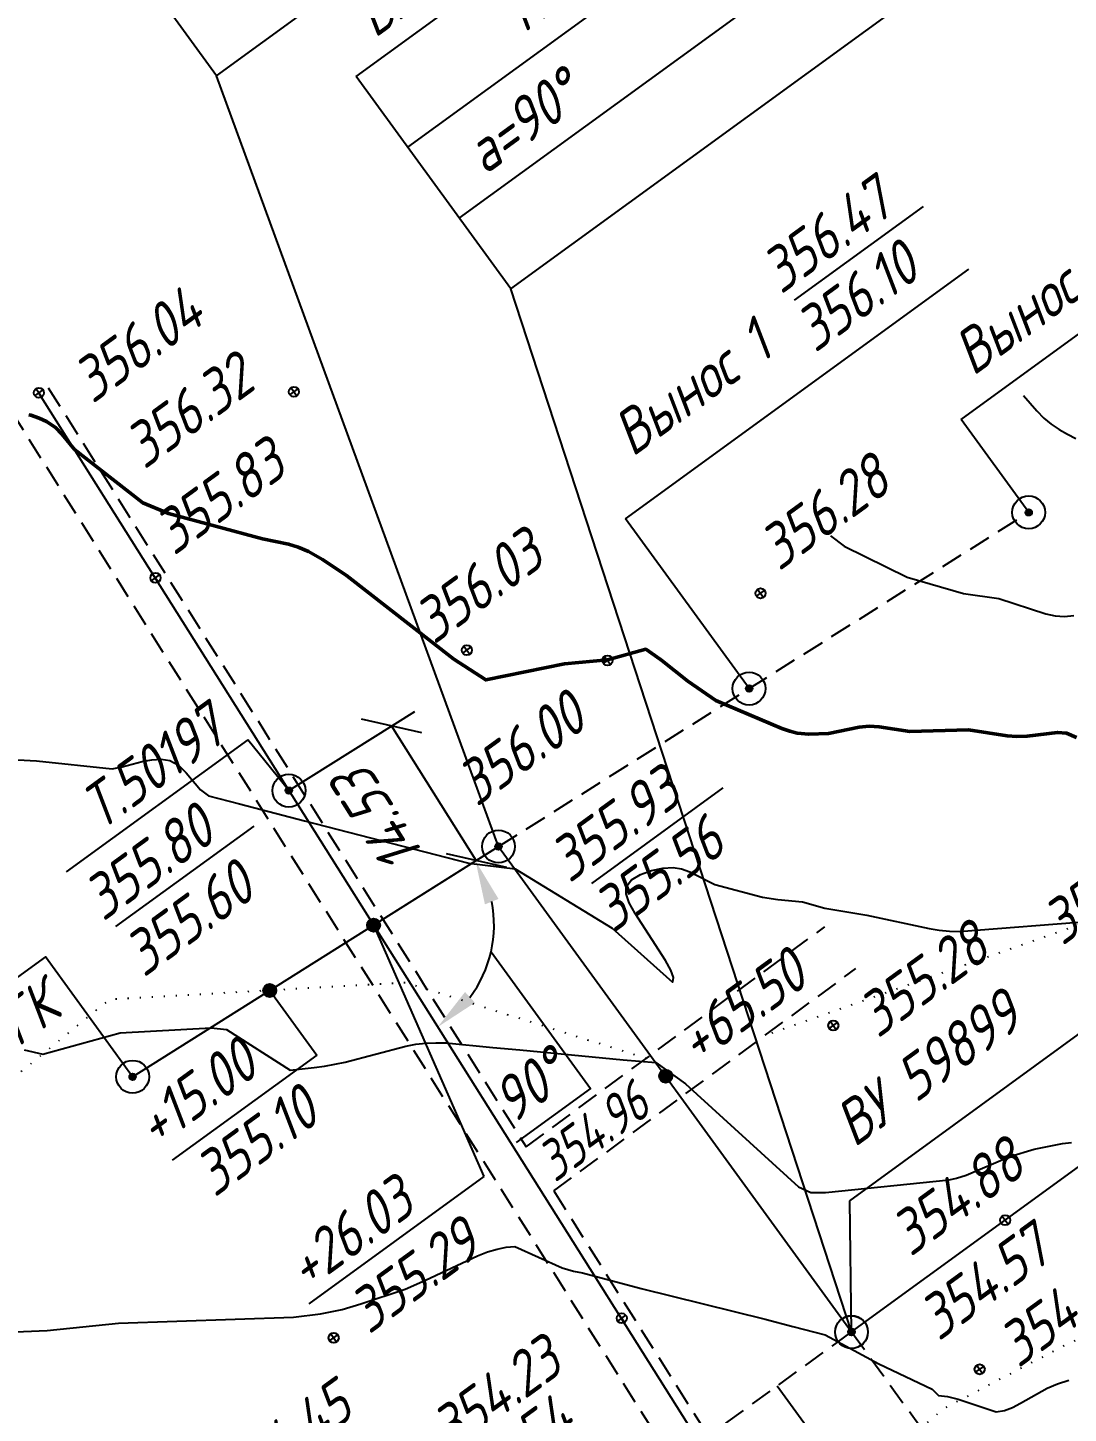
# Model space of a CAD drawing. Extents: x 1514039 to 1515876, y 2182924 to 2184238.
# Drawn here: x 1514162.5 to 1514257.6, y 2183021.4 to 2183148.1 of the extents above; entities that cross this region are included whole.
import ezdxf
from ezdxf.enums import TextEntityAlignment as Align

# ---------------------------------------------------------------- set-up
doc = ezdxf.new("R2010")
doc.units = 0
doc.header["$PDMODE"] = 34
for name, pattern in [('ИИDash_20_10', [3, 2, -1]), ('ИИDot', [1, 0, -1]), ('ИИHidden', [3, 2, -1])]:
    doc.linetypes.add(name, pattern=pattern)
for name, color, linetype, lineweight in [('ИИ_ГЕОПУНКТ_025', 7, 'Continuous', 25), ('ИИ_КОНТУР_025', 7, 'ИИDot', 25), ('ИИ_ОТМЕТКА_025', 7, 'Continuous', 25), ('ИИ_ПИКЕТАЖ_025', 7, 'Continuous', 25), ('ИИ_ПЛОЩАДКА_025', 7, 'Continuous', 25), ('ИИ_РАЗМЕР_025', 7, 'Continuous', 25), ('ИИ_РЕЛЬЕФ_025', 34, 'Continuous', 25), ('ИИ_РЕЛЬЕФ_050', 34, 'Continuous', 50), ('ИИ_СКВАЖИНА_025', 7, 'Continuous', 25), ('ИИ_ТЕКСТ_025', 7, 'Continuous', 25), ('ИИ_ТРАССА_ТРУБ_025', 7, 'Continuous', 25), ('ИИ_УГОДЬЯ_025', 7, 'Continuous', 25)]:
    doc.layers.add(name, color=color, linetype=linetype, lineweight=lineweight)
doc.styles.add('VNIPISIMPLEXCUR', font='simplex.shx', dxfattribs={"width": 0.8, "oblique": 15})
doc.dimstyles.new('ИИ-2000-м-dm', dxfattribs={"dimscale": 2, "dimtxt": 2.5, "dimasz": 2.5, "dimexe": 1.25, "dimexo": 0, "dimgap": 1, "dimtad": 1, "dimtoh": 1, "dimzin": 1, "dimdsep": 46, "dimtxsty": 'VNIPISIMPLEXCUR', "dimcen": 2.5, "dimaunit": 1, "dimazin": 0, "dimtfac": 1, "dimtmove": 1, "dimatfit": 2, "dimfxl": 1, "dimarcsym": 0})

# ---------------------------------------------------------------- blocks, each defined once
blk = doc.blocks.new('PICKET')
at = {"color": 0, "linetype": 'Continuous', "lineweight": 25}
for p, q in [((-0.23, 0), (0.23, 0)), ((0, 0.23), (0, -0.23))]:
    blk.add_line(p, q, dxfattribs=at)
blk.add_circle((0, 0), 0.23, dxfattribs=at)
at = {"color": 0, "linetype": 'Continuous', "style": 'VNIPISIMPLEXCUR', "oblique": 15, "width": 0.8}
blk.add_attdef('OTMETKA', (1.25, 0.3), '', height=2, dxfattribs=at)
at = {"color": 8, "linetype": 'Continuous', "style": 'VNIPISIMPLEXCUR', "oblique": 15, "width": 0.8, "flags": 1}
blk.add_attdef('NOMER', (1.25, -2.7), '', height=2, dxfattribs=at)
blk = doc.blocks.new('ИИ050052Р')
at = {"linetype": 'Continuous', "lineweight": 25}
h = blk.add_hatch(color=0, dxfattribs=at)
edge = h.paths.add_edge_path()
edge.add_arc((0, 0), 0.15, 0, 360)
at = {"color": 0, "linetype": 'Continuous', "lineweight": 25}
for radius in [0.75, 0.15]:
    blk.add_circle((0, 0), radius, dxfattribs=at)
at = {"color": 0, "linetype": 'Continuous', "style": 'VNIPISIMPLEXCUR', "oblique": 15, "width": 0.8}
for tag, p in [('CENTRE', (1.45, 0.7)), ('HEIGHT', (1.45, -2.7))]:
    blk.add_attdef(tag, p, '', height=2, dxfattribs=at)
for tag, p in [('NUMBER', (-2, -1)), ('STATIONING', (-2, -4.4)), ('ALPHA', (-2, -7.8))]:
    blk.add_attdef(tag, text='', height=2, dxfattribs=at).set_placement(p, align=Align.RIGHT)
at = {"color": 253, "linetype": 'Continuous', "style": 'VNIPISIMPLEXCUR', "oblique": 15, "width": 0.8, "flags": 1}
blk.add_attdef('NOTE', text='', height=1.6, dxfattribs=at).set_placement((-2, -10.8), align=Align.RIGHT)
blk = doc.blocks.new('ИИ15002')
at = {"linetype": 'Continuous', "lineweight": 25}
h = blk.add_hatch(color=0, dxfattribs=at)
edge = h.paths.add_edge_path()
edge.add_arc((0, 0), 0.3, 0, 360)
at = {"color": 0, "linetype": 'Continuous', "lineweight": 25}
blk.add_circle((0, 0), 0.3, dxfattribs=at)
at = {"color": 0, "linetype": 'Continuous', "style": 'VNIPISIMPLEXCUR', "oblique": 15, "width": 0.8}
blk.add_attdef('STATIONING', (1, 1.3), '', height=2, rotation=90, dxfattribs=at)
at = {"color": 7, "linetype": 'Continuous', "style": 'VNIPISIMPLEXCUR', "oblique": 15, "width": 0.8}
blk.add_attdef('HEIGHT', text='', height=2, dxfattribs=at).set_placement((0, -1.3), align=Align.TOP_CENTER)
blk = doc.blocks.new('*U24')
at = {"color": 0, "linetype": 'ByBlock', "lineweight": -2}
for points in [[(10.292, 36.076), (10.292, 48.076)], [(10.292, 48.076), (34.485, 48.076)], [(10.292, 44.076), (34.485, 44.076)], [(10.292, 40.076), (34.485, 40.076)], [(0, 0), (10.292, 36.076)], [(10.292, 36.076), (34.485, 36.076)]]:
    blk.add_lwpolyline(points, dxfattribs=at)
blk = doc.blocks.new('*U25')
at = {"color": 0, "linetype": 'ByBlock', "lineweight": -2}
for points in [[(15.445, 47.731), (15.445, 59.731)], [(15.445, 59.731), (45.653, 59.731)], [(15.445, 55.731), (45.653, 55.731)], [(15.445, 51.731), (45.653, 51.731)], [(0, 0), (15.445, 47.731)], [(15.445, 47.731), (45.653, 47.731)]]:
    blk.add_lwpolyline(points, dxfattribs=at)
blk = doc.blocks.new('*U26')
at = {"color": 0, "linetype": 'ByBlock', "lineweight": -2}
for points in [[(0, 0), (3.463, 4.912)], [(3.463, 4.912), (25.957, 4.912)]]:
    blk.add_lwpolyline(points, dxfattribs=at)
blk = doc.blocks.new('*U27')
at = {"color": 0, "linetype": 'ByBlock', "lineweight": -2}
for points in [[(0, 9.598), (19.403, 9.598)], [(0, 0), (0, 9.598)]]:
    blk.add_lwpolyline(points, dxfattribs=at)
blk = doc.blocks.new('*U28')
at = {"color": 0, "linetype": 'ByBlock', "lineweight": -2}
for points in [[(0, 5.259), (20.339, 5.259)], [(0, 0), (0, 5.259)]]:
    blk.add_lwpolyline(points, dxfattribs=at)
blk = doc.blocks.new('*U29')
at = {"color": 0, "linetype": 'ByBlock', "lineweight": -2}
for points in [[(0, 0), (0, -3.655)], [(0, -3.655), (-8.163, -3.655)]]:
    blk.add_lwpolyline(points, dxfattribs=at)
blk = doc.blocks.new('*U31')
at = {"color": 0, "linetype": 'ByBlock', "lineweight": -2}
for points in [[(-0.149, 2.985), (-10.428, 2.985)], [(0, 0), (-0.149, 2.985)]]:
    blk.add_lwpolyline(points, dxfattribs=at)
blk = doc.blocks.new('*U32')
at = {"color": 0, "linetype": 'ByBlock', "lineweight": -2}
for points in [[(0, 0), (-2.681, -12.267)], [(-2.681, -12.267), (-12.58, -12.267)]]:
    blk.add_lwpolyline(points, dxfattribs=at)
blk = doc.blocks.new('_Oblique')
at = {"color": 0, "linetype": 'ByBlock', "lineweight": -2}
blk.add_line((-0.5, -0.5), (0.5, 0.5), dxfattribs=at)
blk = doc.blocks.new('*D33')
at = {"layer": 'Defpoints', "color": 0, "transparency": 16777216}
for p in [(1514195.75, 2183084.22), (1514186.36, 2183078.31, 355.6), (1514194.1, 2183066.01, 355.29)]:
    blk.add_point(p, dxfattribs=at)
at = {"layer": 'ИИ_РАЗМЕР_025', "color": 0, "lineweight": -2, "transparency": 16777216}
for p, q in [((1514186.36, 2183078.31), (1514197.87, 2183085.55)), ((1514203.49, 2183071.93), (1514195.75, 2183084.22)), ((1514194.1, 2183066.01), (1514205.61, 2183073.26))]:
    blk.add_line(p, q, dxfattribs=at)
at = {"layer": 'ИИ_РАЗМЕР_025', "color": 0, "lineweight": -2, "transparency": 16777216, "xscale": 4, "yscale": 4, "zscale": 4}
for p, rotation in [((1514195.75, 2183084.22), 122.1884437465009), ((1514203.49, 2183071.93), 302.1884437465009)]:
    blk.add_blockref('_Oblique', p, dxfattribs=dict(at, rotation=rotation))
at = {"layer": 'ИИ_РАЗМЕР_025', "color": 0, "transparency": 16777216, "insert": (1514194.53, 2183075.54), "char_height": 4, "attachment_point": 5, "rotation": 122.1884, "style": 'VNIPISIMPLEXCUR'}
blk.add_mtext('14.53', dxfattribs=at)
blk = doc.blocks.new('*D34')
at = {"layer": 'Defpoints', "color": 0, "transparency": 16777216}
for p in [(1514163.52, 2183114.6), (1514205.52, 2183073.2), (1514205.1, 2183066.43), (1514172.07, 2183052.15), (1514255.92, 2182967.81)]:
    blk.add_point(p, dxfattribs=at)
at = {"layer": 'ИИ_РАЗМЕР_025', "color": 0, "lineweight": -2, "transparency": 16777216}
blk.add_arc((1514194.1, 2183066.01), 11.01, 323.1202, 11.2503, dxfattribs=at)
at = {"layer": 'ИИ_РАЗМЕР_025', "color": 0, "transparency": 16777216}
for points in [[(1514204.28, 2183067.91), (1514205.52, 2183068.41), (1514203.42, 2183071.88)], [(1514203.36, 2183058.92), (1514202.46, 2183059.9), (1514199.97, 2183056.7)]]:
    blk.add_solid(points, dxfattribs=at)
at = {"layer": 'ИИ_РАЗМЕР_025', "color": 0, "transparency": 16777216, "insert": (1514208.32, 2183051.31), "char_height": 4, "attachment_point": 5, "rotation": 36.0223, "style": 'VNIPISIMPLEXCUR'}
blk.add_mtext('90°', dxfattribs=at)
blk = doc.blocks.new('ИИ25001')
at = {"linetype": 'Continuous'}
h = blk.add_hatch(color=0, dxfattribs=at)
edge = h.paths.add_edge_path()
edge.add_arc((0, 0), 0.5, 0, 360)
at = {"color": 0, "linetype": 'Continuous'}
for radius in [1, 0.5]:
    blk.add_circle((0, 0), radius, dxfattribs=at)
at = {"color": 0, "style": 'VNIPISIMPLEXCUR', "oblique": 15, "width": 0.8}
for tag, p in [('NUMBER', (2, 0.7)), ('STS', (14.218, 0.7)), ('EGWL', (38.317, 0.7)), ('TFS', (19.079, -1)), ('HEIGHT', (2, -2.7)), ('FS', (14.218, -2.7)), ('AGWL', (36.594, -2.7))]:
    blk.add_attdef(tag, p, '', height=2, dxfattribs=at)
at = {"color": 253, "style": 'VNIPISIMPLEXCUR', "oblique": 15, "width": 0.8, "flags": 1}
for tag, p in [('DATE', (-2.5, -0.8)), ('NOTE1', (-2.5, -3.2)), ('NOTE2', (-2.5, -5.6))]:
    blk.add_attdef(tag, text='', height=1.6, dxfattribs=at).set_placement(p, align=Align.RIGHT)

msp = doc.modelspace()

# ---------------------------------------------------------------- linework, layer by layer
at = {"layer": 'ИИ_ГЕОПУНКТ_025'}
for points in [[(1514232.593, 2183123.169), (1514244.366, 2183131.73)], [(1514214.049, 2183069.814), (1514226.072, 2183078.557)], [(1514170.526, 2183065.879), (1514183.168, 2183075.071)]]:
    msp.add_lwpolyline(points, dxfattribs=at)
at = {"layer": 'ИИ_ГЕОПУНКТ_025', "elevation": 2}
msp.add_lwpolyline([(1514172.07, 2183052.15), (1514164.091, 2183063.123), (1514130.028, 2183038.354)], dxfattribs=at)
at = {"layer": 'ИИ_КОНТУР_025', "flags": 128}
for points in [[(1514404.499, 2183075.849), (1514387.963, 2183076.696), (1514349.435, 2183076.3), (1514304.76, 2183077.51), (1514291.12, 2183073.649), (1514265.167, 2183068.341), (1514229.889, 2183055.926)], [(1514219.011, 2183053.824), (1514197.07, 2183060.741), (1514169.93, 2183059.211), (1514148.46, 2183041.621), (1514134.381, 2183031.291), (1514118.271, 2183020.481), (1514116.342, 2183018.509)], [(1514375.516, 2183054.774), (1514365.387, 2183052.698), (1514357.244, 2183052.407), (1514348.519, 2183054.441), (1514336.886, 2183053.86), (1514329.616, 2183050.954), (1514317.983, 2183045.723), (1514309.549, 2183042.236), (1514286.26, 2183034.647), (1514274.522, 2183032.079), (1514257.974, 2183027.933), (1514246.271, 2183021.831), (1514230.271, 2183008.591), (1514198.831, 2182982.131), (1514194.21, 2182957.482)]]:
    msp.add_lwpolyline(points, dxfattribs=at)
at = {"layer": 'ИИ_ПЛОЩАДКА_025'}
msp.add_lwpolyline([(1514163.515, 2183114.603), (1514255.916, 2182967.808)], dxfattribs=at)
at = {"layer": 'ИИ_РАЗМЕР_025'}
msp.add_lwpolyline([(1514204.836, 2183063.571), (1514213.925, 2183051.072), (1514207.142, 2183046.14)], dxfattribs=at)
at = {"layer": 'ИИ_РЕЛЬЕФ_025'}
for points, elevation in [([(1514253.519, 2183114.436), (1514254.723, 2183113.026), (1514255.381, 2183112.362), (1514256.039, 2183111.827), (1514256.778, 2183111.34), (1514257.528, 2183110.901), (1514258.288, 2183110.521)], 357), ([(1514235.885, 2183101.614), (1514237.129, 2183100.657), (1514242.878, 2183097.83), (1514248.04, 2183096.321), (1514251.262, 2183095.864), (1514255.549, 2183094.467), (1514256.404, 2183094.3), (1514257.256, 2183094.237), (1514258.109, 2183094.309)], 356.5), ([(1514160.452, 2183081.194), (1514163.278, 2183081.026), (1514170.208, 2183080.313), (1514171.101, 2183080.489), (1514172.931, 2183080.961), (1514173.824, 2183081.137), (1514174.674, 2183081.194), (1514175.459, 2183081.074), (1514176.251, 2183080.634), (1514176.952, 2183079.94), (1514178.287, 2183078.384), (1514179.019, 2183077.822), (1514181.835, 2183077.106), (1514187.793, 2183075.563), (1514202.82, 2183071.674), (1514207.056, 2183071.162), (1514215.917, 2183065.734), (1514221.423, 2183060.793), (1514221.441, 2183060.785), (1514221.46, 2183060.815), (1514221.513, 2183061.225), (1514221.279, 2183061.907), (1514220.799, 2183062.781), (1514218.003, 2183067.067), (1514217.478, 2183068.051), (1514217.18, 2183068.886), (1514217.187, 2183069.515), (1514217.669, 2183070.153), (1514218.488, 2183070.648), (1514219.498, 2183070.999), (1514220.548, 2183071.209), (1514221.487, 2183071.28), (1514222.261, 2183071.17), (1514223.023, 2183070.887), (1514225.286, 2183069.738), (1514229.651, 2183068.579), (1514231.052, 2183068.357), (1514233.323, 2183068.14), (1514235.357, 2183067.576), (1514239.203, 2183066.938), (1514244.887, 2183065.703), (1514245.818, 2183065.55), (1514246.744, 2183065.458), (1514247.639, 2183065.442), (1514260.112, 2183066.397)], 355.5), ([(1514162.153, 2183054.621), (1514163.862, 2183054.212), (1514170.929, 2183056.152), (1514179.255, 2183056.621), (1514180.66, 2183056.462), (1514186.472, 2183052.739), (1514188.652, 2183053.009), (1514189.615, 2183053.113), (1514191.511, 2183053.48), (1514197.046, 2183054.952), (1514197.958, 2183055.12), (1514198.869, 2183055.23), (1514199.78, 2183055.257), (1514200.695, 2183055.241), (1514204.994, 2183054.819), (1514207.48, 2183054.605), (1514216.917, 2183053.681), (1514219.909, 2183053.451), (1514222.604, 2183051.514), (1514232.946, 2183042.071), (1514234.079, 2183041.581), (1514235.412, 2183041.58), (1514246.708, 2183042.721), (1514247.395, 2183042.864), (1514248.266, 2183043.15), (1514252.273, 2183044.861), (1514254.48, 2183045.538), (1514257.071, 2183046.048), (1514257.913, 2183046.147)], 355), ([(1514159.907, 2183028.77), (1514164.271, 2183028.944), (1514170.786, 2183029.631), (1514186.789, 2183030.164), (1514189.239, 2183030.466), (1514191.214, 2183030.877), (1514192.942, 2183031.379), (1514196.991, 2183032.731), (1514198.857, 2183033.545), (1514203.604, 2183035.789), (1514204.511, 2183036.13), (1514205.386, 2183036.393), (1514206.222, 2183036.561), (1514207.013, 2183036.616), (1514211.353, 2183034.664), (1514212.37, 2183034.367), (1514213.199, 2183034.206), (1514218.564, 2183032.796), (1514229.91, 2183029.992), (1514232.443, 2183029.325), (1514232.443, 2183029.325), (1514235.383, 2183028.562), (1514240.281, 2183025.899), (1514245.163, 2183023.573), (1514245.163, 2183023.573), (1514245.745, 2183022.993), (1514246.568, 2183022.914), (1514247.551, 2183022.671), (1514251.024, 2183021.519), (1514251.766, 2183021.645), (1514252.498, 2183021.915), (1514253.239, 2183022.291), (1514255.676, 2183023.668), (1514256.617, 2183024.083), (1514257.65, 2183024.411)], 354.5)]:
    msp.add_lwpolyline(points, dxfattribs=dict(at, elevation=elevation))
at = {"layer": 'ИИ_РЕЛЬЕФ_050', "elevation": 356}
msp.add_lwpolyline([(1514162.581, 2183112.662), (1514162.755, 2183112.63), (1514163.534, 2183112.376), (1514164.208, 2183112.071), (1514165.012, 2183111.508), (1514165.634, 2183110.86), (1514166.771, 2183109.511), (1514173.008, 2183104.627), (1514175.346, 2183103.637), (1514183.951, 2183101.324), (1514186.324, 2183100.854), (1514187.192, 2183100.577), (1514188.144, 2183100.164), (1514189.433, 2183099.442), (1514191.613, 2183097.969), (1514201.427, 2183090.335), (1514204.348, 2183088.426), (1514211.559, 2183089.893), (1514215.492, 2183090.265), (1514218.978, 2183091.232), (1514220.331, 2183090.303), (1514220.456, 2183090.221), (1514222.83, 2183088.333), (1514225.395, 2183086.555), (1514231.416, 2183083.998), (1514232.161, 2183083.751), (1514232.835, 2183083.578), (1514233.884, 2183083.463), (1514235.687, 2183083.536), (1514238.48, 2183084.107), (1514239.412, 2183084.19), (1514240.336, 2183084.149), (1514243.111, 2183083.71), (1514248.489, 2183083.864), (1514252.031, 2183083.331), (1514252.921, 2183083.255), (1514253.846, 2183083.292), (1514256.639, 2183083.626), (1514257.454, 2183083.565), (1514258.364, 2183083.155)], dxfattribs=at)
at = {"layer": 'ИИ_ТЕКСТ_025'}
msp.add_lwpolyline([(1514231.01, 2183023.884), (1514279.526, 2182957.163), (1514351.223, 2183009.296)], dxfattribs=at)
at = {"layer": 'ИИ_ТРАССА_ТРУБ_025', "color": 4}
msp.add_lwpolyline([(1514172.07, 2183052.15), (1514205.52, 2183073.2), (1514237.79, 2183028.814), (1514464.73, 2183193.83), (1514628.271, 2183312.757)], dxfattribs=at)
at = {"layer": 'ИИ_ТРАССА_ТРУБ_025', "color": 4, "linetype": 'ИИHidden', "elevation": 355.56, "flags": 128}
msp.add_lwpolyline([(1514205.52, 2183073.2), (1514228.426, 2183087.639), (1514253.992, 2183103.751)], dxfattribs=at)
at = {"layer": 'ИИ_ТРАССА_ТРУБ_025', "color": 4, "linetype": 'ИИHidden'}
for points in [[(1514223.882, 2183018.7), (1514237.79, 2183028.814)], [(1514237.79, 2183028.814), (1514252.915, 2183008.039), (1514268.623, 2182986.462)]]:
    msp.add_lwpolyline(points, dxfattribs=at)
at = {"layer": 'ИИ_УГОДЬЯ_025', "linetype": 'ИИDash_20_10', "flags": 128}
for points in [[(1514164.356, 2183115.144), (1514208.039, 2183045.745)], [(1514160.992, 2183112.979), (1514253.484, 2182966.04)], [(1514210.58, 2183041.709), (1514256.726, 2182968.398)]]:
    msp.add_lwpolyline(points, dxfattribs=at)
for points, elevation in [([(1514208.039, 2183045.745), (1514235.342, 2183065.848)], 355.02), ([(1514210.58, 2183041.709), (1514238.188, 2183062.037)], 354.9)]:
    msp.add_lwpolyline(points, dxfattribs=dict(at, elevation=elevation))

# ---------------------------------------------------------------- block references
at = {"layer": 'ИИ_ГЕОПУНКТ_025', "xscale": 2, "yscale": 2, "zscale": 2}
for name, p, rotation in [('*U24', (1514205.52, 2183073.2, 355.56), 36.02222222222222), ('*U25', (1514237.79, 2183028.814), 36.02222222222222), ('*U28', (1514253.992, 2183103.751, 356.6), 36.02222222222222), ('*U27', (1514228.426, 2183087.639, 356.1), 36.02222222637328), ('*U31', (1514186.36, 2183078.31, 355.6), 36.02222222222222), ('*U26', (1514237.8, 2183028.8, 354.57), 36.02222222222222)]:
    msp.add_blockref(name, p, dxfattribs=dict(at, rotation=rotation))
at = {"layer": 'ИИ_ГЕОПУНКТ_025'}
ref = msp.add_blockref('ИИ050052Р', (1514205.52, 2183073.2, 355.56), dxfattribs=dict(at, xscale=2, yscale=2, zscale=2, rotation=36.02222222222222))
ref.add_attrib('NUMBER', 'ВУ 59900', dxfattribs={"layer": '0', "color": 0, "linetype": 'Continuous', "height": 4, "rotation": 36.02222, "style": 'VNIPISIMPLEXCUR', "oblique": 15, "width": 0.8}).set_placement((1514184.838, 2183178.769), align=Align.RIGHT)
ref.add_attrib('CENTRE', '355.93', (1514211.992, 2183069.783), dxfattribs={"layer": '0', "color": 0, "linetype": 'Continuous', "height": 4, "rotation": 36.02222, "style": 'VNIPISIMPLEXCUR', "oblique": 15, "width": 0.8})
ref.add_attrib('HEIGHT', '355.56', (1514215.973, 2183065.203), dxfattribs={"layer": '0', "color": 0, "linetype": 'Continuous', "height": 4, "rotation": 36.02222, "style": 'VNIPISIMPLEXCUR', "oblique": 15, "width": 0.8})
ref.add_attrib('STATIONING', "ПК0'+39.52", dxfattribs={"layer": '0', "color": 0, "linetype": 'Continuous', "height": 4, "rotation": 36.02222, "style": 'VNIPISIMPLEXCUR', "oblique": 15, "width": 0.8}).set_placement((1514192.213, 2183174.652), align=Align.RIGHT)
ref.add_attrib('ALPHA', "a=86°10'", dxfattribs={"layer": '0', "color": 0, "linetype": 'Continuous', "height": 4, "rotation": 36.02222, "style": 'VNIPISIMPLEXCUR', "oblique": 15, "width": 0.8}).set_placement((1514191.683, 2183164.393), align=Align.RIGHT)
ref = msp.add_blockref('ИИ050052Р', (1514237.79, 2183028.814), dxfattribs=dict(at, xscale=2, yscale=2, zscale=2, rotation=36.02222222222222))
ref.add_attrib('NUMBER', 'ВУ 1', dxfattribs={"layer": '0', "color": 0, "height": 4, "rotation": 36.02222, "style": 'VNIPISIMPLEXCUR', "oblique": 15, "width": 0.8}).set_placement((1514201.161, 2183152.113), align=Align.RIGHT)
ref.add_attrib('HEIGHT', '354.57', (1514245.749, 2183027.898), dxfattribs={"layer": '0', "color": 0, "height": 4, "rotation": 36.02222, "style": 'VNIPISIMPLEXCUR', "oblique": 15, "width": 0.8})
ref.add_attrib('STATIONING', "ПК0'+94.40/ПК0+17.20", dxfattribs={"layer": '0', "color": 0, "height": 4, "rotation": 36.02222, "style": 'VNIPISIMPLEXCUR', "oblique": 15, "width": 0.8}).set_placement((1514243.271, 2183173.276), align=Align.RIGHT)
ref.add_attrib('ALPHA', 'a=90°', dxfattribs={"layer": '0', "color": 0, "height": 4, "rotation": 36.02222, "style": 'VNIPISIMPLEXCUR', "oblique": 15, "width": 0.8}).set_placement((1514213.359, 2183141.141), align=Align.RIGHT)
ref = msp.add_blockref('ИИ050052Р', (1514253.992, 2183103.751, 356.6), dxfattribs=dict(at, xscale=2, yscale=2, zscale=2, rotation=36.02222222222222))
ref.add_attrib('NUMBER', 'Вынос 2', dxfattribs={"layer": '0', "color": 0, "linetype": 'Continuous', "height": 4, "rotation": 36.02222, "style": 'VNIPISIMPLEXCUR', "oblique": 15, "width": 0.8}).set_placement((1514262.423, 2183125.991, -356.6), align=Align.RIGHT)
ref.add_attrib('CENTRE', '356.97', (1514262.569, 2183134.332, -356.6), dxfattribs={"layer": '0', "color": 0, "linetype": 'Continuous', "height": 4, "rotation": 36.02222, "style": 'VNIPISIMPLEXCUR', "oblique": 15, "width": 0.8})
ref.add_attrib('HEIGHT', '356.60', (1514267.043, 2183128.201, -356.6), dxfattribs={"layer": '0', "color": 0, "linetype": 'Continuous', "height": 4, "rotation": 36.02222, "style": 'VNIPISIMPLEXCUR', "oblique": 15, "width": 0.8})
ref = msp.add_blockref('ИИ050052Р', (1514228.426, 2183087.639, 356.1), dxfattribs=dict(at, xscale=2, yscale=2, zscale=2, rotation=36.02222222222222))
ref.add_attrib('NUMBER', 'Вынос 1', dxfattribs={"layer": '0', "color": 0, "linetype": 'Continuous', "height": 4, "rotation": 36.02222, "style": 'VNIPISIMPLEXCUR', "oblique": 15, "width": 0.8}).set_placement((1514230.794, 2183118.239, -356.1), align=Align.RIGHT)
ref.add_attrib('CENTRE', '356.47', (1514231.335, 2183123.616, -356.1), dxfattribs={"layer": '0', "color": 0, "linetype": 'Continuous', "height": 4, "rotation": 36.02222, "style": 'VNIPISIMPLEXCUR', "oblique": 15, "width": 0.8})
ref.add_attrib('HEIGHT', '356.10', (1514234.452, 2183118.267, -356.1), dxfattribs={"layer": '0', "color": 0, "linetype": 'Continuous', "height": 4, "rotation": 36.02222, "style": 'VNIPISIMPLEXCUR', "oblique": 15, "width": 0.8})
ref = msp.add_blockref('ИИ050052Р', (1514186.36, 2183078.31, 355.6), dxfattribs=dict(at, xscale=2, yscale=2, zscale=2, rotation=36.02222222222222))
ref.add_attrib('NUMBER', 'Т.50197', dxfattribs={"layer": '0', "color": 0, "linetype": 'Continuous', "height": 4, "rotation": 36.02222, "style": 'VNIPISIMPLEXCUR', "oblique": 15, "width": 0.8}).set_placement((1514180.883, 2183083.105, 355.6), align=Align.RIGHT)
ref.add_attrib('CENTRE', '355.80', (1514169.363, 2183066.274, 355.6), dxfattribs={"layer": '0', "color": 0, "linetype": 'Continuous', "height": 4, "rotation": 36.02222, "style": 'VNIPISIMPLEXCUR', "oblique": 15, "width": 0.8})
ref.add_attrib('HEIGHT', '355.60', (1514173.083, 2183061.158, 355.6), dxfattribs={"layer": '0', "color": 0, "linetype": 'Continuous', "height": 4, "rotation": 36.02222, "style": 'VNIPISIMPLEXCUR', "oblique": 15, "width": 0.8})
ref = msp.add_blockref('ИИ050052Р', (1514237.8, 2183028.8, 354.57), dxfattribs=dict(at, xscale=2, yscale=2, zscale=2, rotation=36.02222222222222))
ref.add_attrib('NUMBER', 'ВУ 59899', dxfattribs={"layer": '0', "color": 0, "linetype": 'Continuous', "height": 4, "rotation": 36.02222, "style": 'VNIPISIMPLEXCUR', "oblique": 15, "width": 0.8}).set_placement((1514253.613, 2183056.942), align=Align.RIGHT)
ref.add_attrib('CENTRE', '354.95', (1514257.049, 2183064.046), dxfattribs={"layer": '0', "color": 0, "linetype": 'Continuous', "height": 4, "rotation": 36.02222, "style": 'VNIPISIMPLEXCUR', "oblique": 15, "width": 0.8})
ref.add_attrib('HEIGHT', '354.57', (1514260.453, 2183059.063), dxfattribs={"layer": '0', "color": 0, "linetype": 'Continuous', "height": 4, "rotation": 36.02222, "style": 'VNIPISIMPLEXCUR', "oblique": 15, "width": 0.8})
ref = msp.add_blockref('ИИ050052Р', (1514172.07, 2183052.15, 2), dxfattribs=dict(at, xscale=2, yscale=2, zscale=2, rotation=36.02222222222222))
ref.add_attrib('NUMBER', 'Т.59901', dxfattribs={"layer": '0', "color": 0, "linetype": 'Continuous', "height": 4, "rotation": 36.02222, "style": 'VNIPISIMPLEXCUR', "oblique": 15, "width": 0.8}).set_placement((1514143.452, 2183050.561, -707.72), align=Align.RIGHT)
ref.add_attrib('CENTRE', '355.26', (1514145.131, 2183058.713, -352.86), dxfattribs={"layer": '0', "color": 0, "linetype": 'Continuous', "height": 4, "rotation": 36.02222, "style": 'VNIPISIMPLEXCUR', "oblique": 15, "width": 0.8})
ref.add_attrib('HEIGHT', '354.86', (1514148.524, 2183053.298, -352.86), dxfattribs={"layer": '0', "color": 0, "linetype": 'Continuous', "height": 4, "rotation": 36.02222, "style": 'VNIPISIMPLEXCUR', "oblique": 15, "width": 0.8})
ref.add_attrib('STATIONING', "ПК0' трассы ГК", dxfattribs={"layer": '0', "color": 0, "linetype": 'Continuous', "height": 4, "rotation": 36.02222, "style": 'VNIPISIMPLEXCUR', "oblique": 15, "width": 0.8}).set_placement((1514165.665, 2183057.778, -707.72), align=Align.RIGHT)
ref = msp.add_blockref('ИИ050052Р', (1514223.84, 2183018.67), dxfattribs=dict(at, xscale=2, yscale=2, zscale=2, rotation=36.02222222222222))
ref.add_attrib('NUMBER', 'Т.50770', dxfattribs={"layer": '0', "color": 0, "linetype": 'Continuous', "height": 4, "rotation": 36.02222, "style": 'VNIPISIMPLEXCUR', "oblique": 15, "width": 0.8}).set_placement((1514201.951, 2183008.075), align=Align.RIGHT)
ref.add_attrib('CENTRE', '354.54', (1514202.079, 2183012.168), dxfattribs={"layer": '0', "color": 0, "linetype": 'Continuous', "height": 4, "rotation": 36.02222, "style": 'VNIPISIMPLEXCUR', "oblique": 15, "width": 0.8})
ref.add_attrib('HEIGHT', '354.11', (1514206.372, 2183007.618), dxfattribs={"layer": '0', "color": 0, "linetype": 'Continuous', "height": 4, "rotation": 36.02222, "style": 'VNIPISIMPLEXCUR', "oblique": 15, "width": 0.8})
at = {"layer": 'ИИ_ОТМЕТКА_025'}
ref = msp.add_blockref('PICKET', (1514163.507, 2183114.687, 356.04), dxfattribs=dict(at, xscale=2, yscale=2, zscale=2, rotation=36.02222222222222))
ref.add_attrib('OTMETKA', '356.04', (1514168.39, 2183113.606, 356.04), dxfattribs={"layer": '0', "color": 0, "linetype": 'Continuous', "height": 4, "rotation": 36.02222, "style": 'VNIPISIMPLEXCUR', "oblique": 15, "width": 0.8})
ref = msp.add_blockref('PICKET', (1514186.82, 2183114.781, 356.32), dxfattribs=dict(at, xscale=2, yscale=2, zscale=2, rotation=36.02222222222222))
ref.add_attrib('OTMETKA', '356.32', (1514173.121, 2183107.6, 356.32), dxfattribs={"layer": '0', "color": 0, "linetype": 'Continuous', "height": 4, "rotation": 36.02222, "style": 'VNIPISIMPLEXCUR', "oblique": 15, "width": 0.8})
at = {"layer": 'ИИ_ОТМЕТКА_025', "xscale": 2, "yscale": 2, "zscale": 2, "rotation": 36.02222222222222}
for p, values in [((1514174.163, 2183097.763, 355.83), {'OTMETKA': '355.83'}), ((1514229.48, 2183096.35, 356.28), {'OTMETKA': '356.28'})]:
    msp.add_blockref('PICKET', p, dxfattribs=at).add_auto_attribs(values)
at = {"layer": 'ИИ_ОТМЕТКА_025'}
ref = msp.add_blockref('PICKET', (1514202.63, 2183091.151, 356.03), dxfattribs=dict(at, xscale=2, yscale=2, zscale=2, rotation=36.02222222222222))
ref.add_attrib('OTMETKA', '356.03', (1514199.6, 2183091.592, 356.03), dxfattribs={"layer": '0', "color": 0, "linetype": 'Continuous', "height": 4, "rotation": 36.02222, "style": 'VNIPISIMPLEXCUR', "oblique": 15, "width": 0.8})
ref = msp.add_blockref('PICKET', (1514215.487, 2183090.216, 356), dxfattribs=dict(at, xscale=2, yscale=2, zscale=2, rotation=36.02222222222222))
ref.add_attrib('OTMETKA', '356.00', (1514203.512, 2183076.752, 355.872), dxfattribs={"layer": '0', "color": 0, "linetype": 'Continuous', "height": 4, "rotation": 36.02222, "style": 'VNIPISIMPLEXCUR', "oblique": 15, "width": 0.8})
ref = msp.add_blockref('PICKET', (1514236.13, 2183056.84, 355.28), dxfattribs=dict(at, xscale=2, yscale=2, zscale=2, rotation=36.02222222222222))
ref.add_attrib('OTMETKA', '355.28', (1514240.185, 2183055.593, 355.28), dxfattribs={"layer": '0', "color": 0, "linetype": 'Continuous', "height": 4, "rotation": 36.02222, "style": 'VNIPISIMPLEXCUR', "oblique": 15, "width": 0.8})
ref = msp.add_blockref('PICKET', (1514251.848, 2183039.035, 354.88), dxfattribs=dict(at, xscale=2, yscale=2, zscale=2, rotation=36.02222222222222))
ref.add_attrib('OTMETKA', '354.88', (1514243.173, 2183035.613, 354.88), dxfattribs={"layer": '0', "color": 0, "linetype": 'Continuous', "height": 4, "rotation": 36.02222, "style": 'VNIPISIMPLEXCUR', "oblique": 15, "width": 0.8})
ref = msp.add_blockref('PICKET', (1514249.51, 2183025.4, 354.6), dxfattribs=dict(at, xscale=2, yscale=2, zscale=2, rotation=36.02222222222222))
ref.add_attrib('OTMETKA', '354.60', (1514253.022, 2183025.434, 354.6), dxfattribs={"layer": '0', "color": 0, "linetype": 'Continuous', "height": 4, "rotation": 36.02222, "style": 'VNIPISIMPLEXCUR', "oblique": 15, "width": 0.8})
ref = msp.add_blockref('PICKET', (1514216.788, 2183030.066, 354.23), dxfattribs=dict(at, xscale=2, yscale=2, zscale=2, rotation=36.02222222222222))
ref.add_attrib('OTMETKA', '354.23', (1514201.206, 2183017.741, 354.23), dxfattribs={"layer": '0', "color": 0, "linetype": 'Continuous', "height": 4, "rotation": 36.02222, "style": 'VNIPISIMPLEXCUR', "oblique": 15, "width": 0.8})
ref = msp.add_blockref('PICKET', (1514190.451, 2183028.281, 354.45), dxfattribs=dict(at, xscale=2, yscale=2, zscale=2, rotation=36.02222222222222))
ref.add_attrib('OTMETKA', '354.45', (1514181.817, 2183013.459, 354.45), dxfattribs={"layer": '0', "color": 0, "linetype": 'Continuous', "height": 4, "rotation": 36.02222, "style": 'VNIPISIMPLEXCUR', "oblique": 15, "width": 0.8})
at = {"layer": 'ИИ_ПИКЕТАЖ_025', "color": 4, "xscale": 2, "yscale": 2, "zscale": 2, "rotation": 36.02222222222222}
for name, p in [('*U32', (1514194.1, 2183066.013, 355.29)), ('*U29', (1514184.605, 2183060.038, 355.1))]:
    msp.add_blockref(name, p, dxfattribs=at)
at = {"layer": 'ИИ_ПИКЕТАЖ_025', "color": 4}
ref = msp.add_blockref('ИИ15002', (1514194.1, 2183066.013, 355.29), dxfattribs=dict(at, xscale=2, yscale=2, zscale=2, rotation=302.2071695277778))
ref.add_attrib('STATIONING', '+26.03', (1514187.949, 2183032.542, 0.21), dxfattribs={"layer": '0', "color": 0, "height": 4, "rotation": 36.02222, "style": 'VNIPISIMPLEXCUR', "oblique": 15, "width": 0.8})
ref.add_attrib('HEIGHT', '355.29', dxfattribs={"layer": '0', "color": 7, "height": 4, "rotation": 36.02222, "style": 'VNIPISIMPLEXCUR', "oblique": 15, "width": 0.8}).set_placement((1514196.535, 2183035.558, 0.21), align=Align.TOP_CENTER)
ref = msp.add_blockref('ИИ15002', (1514220.81, 2183052.195, 354.96), dxfattribs=dict(at, xscale=2, yscale=2, zscale=2, rotation=302.2071695277778))
ref.add_attrib('STATIONING', '+65.50', (1514223.669, 2183053.182, 1065), dxfattribs={"layer": '0', "color": 0, "height": 4, "rotation": 36.02222, "style": 'VNIPISIMPLEXCUR', "oblique": 15, "width": 0.8})
ref.add_attrib('HEIGHT', '354.96', dxfattribs={"layer": '0', "color": 7, "height": 3.6, "rotation": 36.02222, "style": 'VNIPISIMPLEXCUR', "oblique": 15, "width": 0.75}).set_placement((1514213.03, 2183048.577, 1065), align=Align.TOP_CENTER)
ref = msp.add_blockref('ИИ15002', (1514184.605, 2183060.038, 355.1), dxfattribs=dict(at, xscale=2, yscale=2, zscale=2, rotation=302.2071695277778))
ref.add_attrib('STATIONING', '+15.00', (1514174.148, 2183045.518, 355.1), dxfattribs={"layer": '0', "color": 0, "height": 4, "rotation": 36.02222, "style": 'VNIPISIMPLEXCUR', "oblique": 15, "width": 0.8})
ref.add_attrib('HEIGHT', '355.10', dxfattribs={"layer": '0', "color": 7, "height": 4, "rotation": 36.02222, "style": 'VNIPISIMPLEXCUR', "oblique": 15, "width": 0.8}).set_placement((1514182.102, 2183047.852, 355.1), align=Align.TOP_CENTER)
at = {"layer": 'ИИ_СКВАЖИНА_025'}
ref = msp.add_blockref('ИИ25001', (1514143.627, 2183074.483, 355.45), dxfattribs=dict(at, xscale=2, yscale=2, zscale=2, rotation=36.02228177214084))
ref.add_attrib('NUMBER', 'Скв.13б372', (1514117.781, 2183131.948, 2), dxfattribs={"layer": '0', "color": 0, "linetype": 'Continuous', "height": 4, "rotation": 36.02228, "style": 'VNIPISIMPLEXCUR', "oblique": 15, "width": 0.8})
ref.add_attrib('HEIGHT', '355.45', (1514125.981, 2183129.532, 2), dxfattribs={"layer": '0', "color": 0, "linetype": 'Continuous', "height": 4, "rotation": 36.02228, "style": 'VNIPISIMPLEXCUR', "oblique": 15, "width": 0.8})
ref.add_attrib('STS', '3,2', (1514146.176, 2183152.455, 2), dxfattribs={"layer": '0', "color": 0, "linetype": 'Continuous', "height": 4, "rotation": 36.02228, "style": 'VNIPISIMPLEXCUR', "oblique": 15, "width": 0.8})
ref.add_attrib('FS', '>15,0', (1514146.705, 2183144.73, 2), dxfattribs={"layer": '0', "color": 0, "linetype": 'Continuous', "height": 4, "rotation": 36.02228, "style": 'VNIPISIMPLEXCUR', "oblique": 15, "width": 0.8})
ref.add_attrib('EGWL', '2,5', (1514157.943, 2183160.796, 2), dxfattribs={"layer": '0', "color": 0, "linetype": 'Continuous', "height": 4, "rotation": 36.02228, "style": 'VNIPISIMPLEXCUR', "oblique": 15, "width": 0.8})
ref.add_attrib('AGWL', '4,2', (1514160.388, 2183155.076, 2), dxfattribs={"layer": '0', "color": 0, "linetype": 'Continuous', "height": 4, "rotation": 36.02228, "style": 'VNIPISIMPLEXCUR', "oblique": 15, "width": 0.8})

# ---------------------------------------------------------------- dimensions: what is measured, and where the dimension line sits
at = {"layer": 'ИИ_РАЗМЕР_025'}
dim = msp.add_angular_dim_2l(base=(1514205.102, 2183066.433), line1=((1514172.07, 2183052.15), (1514205.52, 2183073.2)), line2=((1514163.515, 2183114.603), (1514255.916, 2182967.808)), dimstyle='ИИ-2000-м-dm', override={"dimtxt": 2, "dimasz": 2, "dimzin": 0, "dimadec": 0, "dimtmove": 2}, dxfattribs=at)
dim.commit()
dim.dimension.update_dxf_attribs({"geometry": '*D34', "text_midpoint": (1514208.315, 2183051.313), "dimtype": 162})
dim = msp.add_linear_dim(base=(1514195.752, 2183084.222), p1=(1514194.1, 2183066.013, 355.29), p2=(1514186.36, 2183078.31, 355.6), angle=122.18844, dimstyle='ИИ-2000-м-dm', override={"dimtxt": 2, "dimasz": 2, "dimzin": 0, "dimblk1": 'Oblique', "dimblk2": 'Oblique', "dimsah": 1}, dxfattribs=at)
dim.commit()
dim.dimension.update_dxf_attribs({"geometry": '*D33', "text_midpoint": (1514197.916, 2183077.668), "dimtype": 161})

doc.saveas('drawing.dxf')
